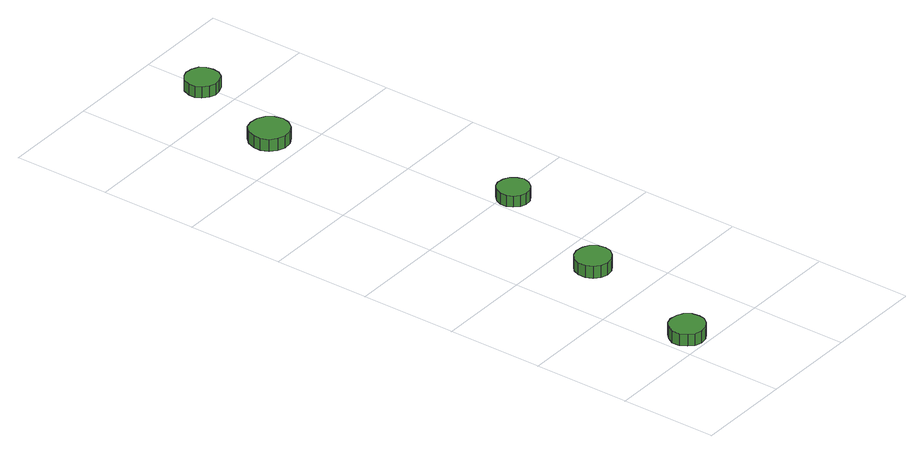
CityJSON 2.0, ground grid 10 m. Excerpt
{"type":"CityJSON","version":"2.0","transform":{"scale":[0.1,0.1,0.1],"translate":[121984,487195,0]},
"CityObjects":{
"tree1":{"type":"SolitaryVegetationObject","attributes":{"function":"something"},"geometry":[{"type":"MultiSurface","lod":"1","boundaries":[[[0,1,2,3,4,5,6,7,8,9,10,11,12,13,14]],[[15,16,17,18,19,20,21,22,23,24,25,26,27,28,29]],[[0,29,28,1]],[[1,28,27,2]],[[2,27,26,3]],[[3,26,25,4]],[[4,25,24,5]],[[5,24,23,6]],[[6,23,22,7]],[[7,22,21,8]],[[8,21,20,9]],[[9,20,19,10]],[[10,19,18,11]],[[11,18,17,12]],[[12,17,16,13]],[[13,16,15,14]],[[14,15,29,0]]]}]},
"tree2":{"type":"SolitaryVegetationObject","attributes":{"function":"something"},"geometry":[{"type":"MultiSurface","lod":"1","boundaries":[[[30,31,32,33,34,35,36,37,38,39,40,41,42,43,44]],[[45,46,47,48,49,50,51,52,53,54,55,56,57,58,59]],[[30,59,58,31]],[[31,58,57,32]],[[32,57,56,33]],[[33,56,55,34]],[[34,55,54,35]],[[35,54,53,36]],[[36,53,52,37]],[[37,52,51,38]],[[38,51,50,39]],[[39,50,49,40]],[[40,49,48,41]],[[41,48,47,42]],[[42,47,46,43]],[[43,46,45,44]],[[44,45,59,30]]]}]},
"tree3":{"type":"SolitaryVegetationObject","attributes":{"function":"something"},"geometry":[{"type":"MultiSurface","lod":"1","boundaries":[[[60,61,62,63,64,65,66,67,68,69,70,71,72,73,74]],[[75,76,77,78,79,80,81,82,83,84,85,86,87,88,89]],[[60,89,88,61]],[[61,88,87,62]],[[62,87,86,63]],[[63,86,85,64]],[[64,85,84,65]],[[65,84,83,66]],[[66,83,82,67]],[[67,82,81,68]],[[68,81,80,69]],[[69,80,79,70]],[[70,79,78,71]],[[71,78,77,72]],[[72,77,76,73]],[[73,76,75,74]],[[74,75,89,60]]]}]},
"tree4":{"type":"SolitaryVegetationObject","attributes":{"function":"something"},"geometry":[{"type":"MultiSurface","lod":"1","boundaries":[[[90,91,92,93,94,95,96,97,98,99,100,101,102,103,104]],[[105,106,107,108,109,110,111,112,113,114,115,116,117,118,119]],[[90,119,118,91]],[[91,118,117,92]],[[92,117,116,93]],[[93,116,115,94]],[[94,115,114,95]],[[95,114,113,96]],[[96,113,112,97]],[[97,112,111,98]],[[98,111,110,99]],[[99,110,109,100]],[[100,109,108,101]],[[101,108,107,102]],[[102,107,106,103]],[[103,106,105,104]],[[104,105,119,90]]]}]},
"tree5":{"type":"SolitaryVegetationObject","attributes":{"function":"something"},"geometry":[{"type":"MultiSurface","lod":"1","boundaries":[[[120,121,122,123,124,125,126,127,128,129,130,131,132,133,134]],[[135,136,137,138,139,140,141,142,143,144,145,146,147,148,149]],[[120,149,148,121]],[[121,148,147,122]],[[122,147,146,123]],[[123,146,145,124]],[[124,145,144,125]],[[125,144,143,126]],[[126,143,142,127]],[[127,142,141,128]],[[128,141,140,129]],[[129,140,139,130]],[[130,139,138,131]],[[131,138,137,132]],[[132,137,136,133]],[[133,136,135,134]],[[134,135,149,120]]]}]}
},
"vertices":[
[43,21,14],[42,28,14],[37,35,14],[31,38,14],[23,39,14],[16,37,14],[11,32,14],[7,25,14],[7,17,14],[11,10,14],[16,5,14],[23,3,14],[31,4,14],[37,8,14],[42,14,14],[42,14,1],[37,8,1],[31,4,1],[23,3,1],[16,5,1],[11,10,1],[7,17,1],[7,25,1],[11,32,1],[16,37,1],[23,39,1],[31,38,1],[37,35,1],[42,28,1],[43,21,1],
[85,161,14],[84,168,14],[79,175,14],[73,178,14],[65,179,14],[58,177,14],[52,172,14],[49,165,14],[49,157,14],[52,150,14],[58,145,14],[65,143,14],[73,144,14],[79,148,14],[84,154,14],[84,154,1],[79,148,1],[73,144,1],[65,143,1],[58,145,1],[52,150,1],[49,157,1],[49,165,1],[52,172,1],[58,177,1],[65,179,1],[73,178,1],[79,175,1],[84,168,1],[85,161,1],
[131,289,17],[129,295,17],[125,301,17],[119,304,17],[112,305,17],[106,303,17],[101,298,17],[98,292,17],[98,285,17],[101,279,17],[106,274,17],[112,272,17],[119,273,17],[125,277,17],[129,282,17],[129,282,5],[125,277,5],[119,273,5],[112,272,5],[106,274,5],[101,279,5],[98,285,5],[98,292,5],[101,298,5],[106,303,5],[112,305,5],[119,304,5],[125,301,5],[129,295,5],[131,289,5],
[77,527,20],[75,535,20],[70,542,20],[63,546,20],[54,547,20],[46,545,20],[40,539,20],[37,531,20],[37,523,20],[40,515,20],[46,510,20],[54,507,20],[63,508,20],[70,512,20],[75,519,20],[75,519,7],[70,512,7],[63,508,7],[54,507,7],[46,510,7],[40,515,7],[37,523,7],[37,531,7],[40,539,7],[46,545,7],[54,547,7],[63,546,7],[70,542,7],[75,535,7],[77,527,7],
[115,636,13],[114,643,13],[110,649,13],[103,652,13],[96,653,13],[90,651,13],[84,646,13],[81,639,13],[81,632,13],[84,626,13],[90,621,13],[96,619,13],[103,620,13],[110,623,13],[114,629,13],[114,629,1],[110,623,1],[103,620,1],[96,619,1],[90,621,1],[84,626,1],[81,632,1],[81,639,1],[84,646,1],[90,651,1],[96,653,1],[103,652,1],[110,649,1],[114,643,1],[115,636,1]
]}
